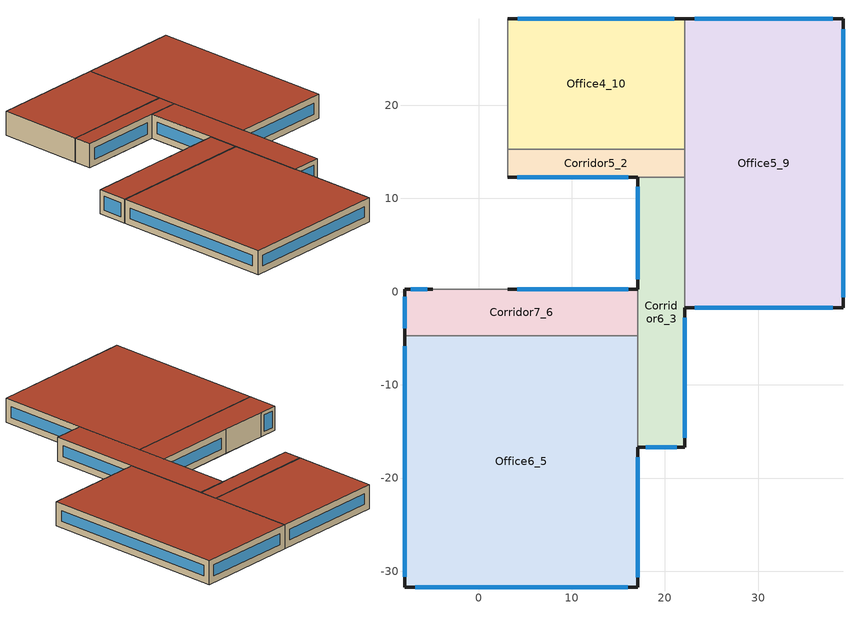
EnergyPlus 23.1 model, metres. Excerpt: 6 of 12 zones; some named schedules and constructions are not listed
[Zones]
Corridor5_2
 floor outside (90.1-2019 Nonresidential CZ 0 Exterior Floor (Mass)): 3.11,15.28 22.11,15.28 22.11,12.28 3.11,12.28 z7.07
 wall outside (90.1-2019 Nonresidential CZ 0 Exterior Wall (Mass)): 3.11,12.28 17.11,12.28 z7.07:11.07
 wall to Corridor4_4 (Interior Partition (Mass)): 3.11,15.28 3.11,12.28 z7.07:11.07
 wall to Corridor6_3 (Interior Partition (Mass)): 17.11,12.28 22.11,12.28 z7.07:11.07
 wall to Office5_9 (Interior Partition (Mass)): 22.11,12.28 22.11,15.28 z7.07:11.07
 wall to Office4_10 (Interior Partition (Mass)): 22.11,15.28 3.11,15.28 z7.07:11.07
 window (DoublePaneLoEe2): 4.16,12.28 16.05,12.28 z8.13:10.02
 roof outside (90.1-2019 Nonresidential CZ 0 Exterior Roof (Mass)): 3.11,15.28 3.11,12.28 22.11,12.28 22.11,15.28 z11.07
Corridor6_3
 floor outside (90.1-2019 Nonresidential CZ 0 Exterior Floor (Mass)): 17.11,12.28 22.11,12.28 22.11,-16.72 17.11,-16.72 z7.07
 wall outside (90.1-2019 Nonresidential CZ 0 Exterior Wall (Mass)): 17.11,12.28 17.11,0.28 / 17.11,-16.72 22.11,-16.72 22.11,-1.72 z7.07:11.07
 wall to Office6_5 (Interior Partition (Mass)): 17.11,-4.72 17.11,-16.72 z7.07:11.07
 wall to Corridor7_6 (Interior Partition (Mass)): 17.11,0.28 17.11,-4.72 z7.07:11.07
 wall to Office5_9 (Interior Partition (Mass)): 22.11,-1.72 22.11,12.28 z7.07:11.07
 window (DoublePaneLoEe2): 17.11,11.25 17.11,1.32 z8.11:10.04; 17.92,-16.72 21.29,-16.72 z7.89:10.26; 22.11,-15.65 22.11,-2.78 z8.14:10.01
 roof outside (90.1-2019 Nonresidential CZ 0 Exterior Roof (Mass)): 17.11,12.28 17.11,-16.72 22.11,-16.72 22.11,12.28 z11.07
Office6_5
 floor outside (90.1-2019 Nonresidential CZ 0 Exterior Floor (Mass)): -7.89,-31.72 -7.89,-4.72 17.11,-4.72 17.11,-31.72 z7.07
 wall outside (90.1-2019 Nonresidential CZ 0 Exterior Wall (Mass)): -7.89,-4.72 -7.89,-31.72 17.11,-31.72 17.11,-16.72 z7.07:11.07
 wall to Corridor7_6 (Interior Partition (Mass)): 17.11,-4.72 -7.89,-4.72 z7.07:11.07
 window (DoublePaneLoEe2): -6.77,-31.72 15.99,-31.72 z8.19:9.95; 17.11,-30.65 17.11,-17.78 z8.14:10.01; -7.89,-5.84 -7.89,-30.59 z8.2:9.95
 roof outside (90.1-2019 Nonresidential CZ 0 Exterior Roof (Mass)): -7.89,-31.72 17.11,-31.72 17.11,-4.72 -7.89,-4.72 z11.07
Corridor7_6
 floor outside (90.1-2019 Nonresidential CZ 0 Exterior Floor (Mass)): -7.89,-4.72 -7.89,0.28 17.11,0.28 17.11,-4.72 z7.07
 wall outside (90.1-2019 Nonresidential CZ 0 Exterior Wall (Mass)): -4.89,0.28 -7.89,0.28 -7.89,-4.72 / 17.11,0.28 3.11,0.28 z7.07:11.07
 wall to Corridor4_4 (Interior Partition (Mass)_FLIPPED): 3.11,0.28 -4.89,0.28 z7.07:11.07
 window (DoublePaneLoEe2): -5.52,0.28 -7.27,0.28 z7.7:10.45; 16.05,0.28 4.16,0.28 z8.13:10.02; -7.89,-0.53 -7.89,-3.9 z7.89:10.26
 roof outside (90.1-2019 Nonresidential CZ 0 Exterior Roof (Mass)): -7.89,-4.72 17.11,-4.72 17.11,0.28 -7.89,0.28 z11.07
Office5_9
 floor outside (90.1-2019 Nonresidential CZ 0 Exterior Floor (Mass)): 22.11,-1.72 22.11,29.28 39.11,29.28 39.11,-1.72 z7.07
 wall outside (90.1-2019 Nonresidential CZ 0 Exterior Wall (Mass)): 22.11,-1.72 39.11,-1.72 39.11,29.28 22.11,29.28 z7.07:11.07
 wall to Office4_10 (Interior Partition (Mass)): 22.11,29.28 22.11,15.28 z7.07:11.07
 window (DoublePaneLoEe2): 23.19,-1.72 38.02,-1.72 / 38.02,29.28 23.19,29.28 z8.16:9.99; 39.11,-0.58 39.11,28.15 z8.21:9.94
 roof outside (90.1-2019 Nonresidential CZ 0 Exterior Roof (Mass)): 22.11,-1.72 39.11,-1.72 39.11,29.28 22.11,29.28 z11.07
Office4_10
 floor outside (90.1-2019 Nonresidential CZ 0 Exterior Floor (Mass)): 3.11,29.28 22.11,29.28 22.11,15.28 3.11,15.28 z7.07
 wall outside (90.1-2019 Nonresidential CZ 0 Exterior Wall (Mass)): 22.11,29.28 3.11,29.28 z7.07:11.07
 wall to Corridor4_4 (Interior Partition (Mass)_FLIPPED): 3.11,29.28 3.11,15.28 z7.07:11.07
 window (DoublePaneLoEe2): 21.01,29.28 4.2,29.28 z8.17:9.98
 roof outside (90.1-2019 Nonresidential CZ 0 Exterior Roof (Mass)): 3.11,29.28 3.11,15.28 22.11,15.28 22.11,29.28 z11.07
[Schedule:Day:Hourly]
1c30971f-1879-430a-aa45-4df908731467: Fraction, 1, 0, 0, 0, 0, 0, 0, 0, 0, 0, 0, 1, 0, 0, 0, 0, 0, 0, 1, 1, 1, 1, 1, 1
ee8e8f91-9dce-448e-8889-cd188c960ced: Fraction, 1, 0, 1, 0, 1, 1, 1, 0, 1, 1, 0, 0, 0, 0, 0, 0, 0, 0, 0, 1, 0, 0, 1, 1
d9dad5fd-bbd4-48c7-b673-83944b43c590: Fraction, 1, 1, 1, 1, 1, 1, 1, 1, 1, 1, 0, 0, 0, 0, 0, 0, 0, 0, 0, 0, 1, 1, 1, 1
b315b1db-a6e0-4038-a913-d38542d5fbd4: Fraction, 1, 1, 1, 1, 1, 1, 1, 1, 1, 1, 0, 1, 1, 0, 0, 0, 0, 0, 0, 1, 1, 1, 1, 1
05569052-b2ac-4bce-ad88-8a61c5fc8969: Fraction, 1, 1, 1, 0, 0, 1, 1, 1, 1, 0, 0, 0, 0, 1, 1, 1, 1, 1, 1, 1, 1, 1, 0, 1
defb32ea-24f4-4e4b-8716-19d31397d206: Fraction, 1, 0, 0, 0, 0, 1, 0, 0, 1, 1, 1, 1, 0, 0, 0, 0, 0, 0, 0, 1, 1, 1, 1, 1
a6e113e6-9fa4-4505-a05b-824c0247aeb1: Fraction, 1, 0, 1, 1, 0, 1, 0, 1, 1, 0, 0, 0, 0, 0, 0, 0, 0, 0, 0, 0, 1, 1, 1, 1
6b015fcc-1c3c-4941-b25b-f88bba430fe4: Fraction, 1, 1, 1, 1, 1, 1, 1, 0, 1, 0, 1, 1, 0, 0, 0, 1, 1, 0, 1, 1, 1, 1, 1, 1
1dc23990-b21d-44e6-a830-d137ce4edb57: Fraction, 1, 1, 1, 0, 0, 0, 0, 1, 1, 1, 1, 0, 0, 0, 0, 0, 0, 1, 1, 1, 1, 1, 1, 1
93058f61-8a61-4dce-a8a6-d366de03bb96: Fraction, 1, 0, 1, 1, 1, 1, 1, 1, 1, 0, 0, 0, 0, 0, 0, 0, 0, 0, 0, 1, 0, 1, 1, 1
26e5e8ca-6ab7-45f0-868d-c5f2426f1d02: Fraction, 1, 1, 1, 1, 1, 1, 1, 1, 1, 1, 1, 0, 0, 0, 0, 0, 0, 1, 0, 0, 0, 0, 0, 1
5ed198e5-c42d-4b32-b84f-91fddf4d7995: Fraction, 1, 0, 0, 1, 0, 1, 1, 0, 1, 1, 1, 0, 0, 0, 1, 1, 0, 1, 1, 0, 0, 0, 0, 1
c61aa55f-19a6-452c-be75-6b025725d57b: Fraction, 0, 0, 0, 0, 0, 0, 0, 0, 1, 1, 1, 0, 0, 0, 0, 0, 0, 0, 1, 1, 1, 1, 0, 0
bfbf23fb-7f60-4e1d-80c7-f9bfacc2235e: Fraction, 1, 0, 1, 1, 0, 0, 0, 0, 1, 1, 0, 0, 0, 1, 1, 1, 1, 0, 1, 0, 0, 1, 0, 0
d81008ea-0ef1-42f4-8b93-116913177856: Fraction, 0, 0, 0, 0, 1, 1, 1, 1, 1, 1, 1, 0, 0, 1, 0, 0, 0, 0, 0, 1, 1, 1, 1, 1
ff39baec-7d08-42bb-9ca7-c08e12b31a75: Fraction, 1, 1, 1, 1, 0, 0, 0, 0, 0, 1, 0, 0, 0, 1, 0, 0, 0, 1, 1, 1, 1, 1, 1, 1
952e38fc-f187-46c2-8118-2f22b7edbe8e: Fraction, 1, 0, 0, 0, 0, 0, 0, 0, 1, 1, 1, 0, 0, 0, 0, 0, 1, 1, 1, 1, 1, 1, 1, 1
661f89e0-2c77-4466-9659-9a4d4e0955ed: Fraction, 1, 1, 1, 1, 1, 1, 1, 1, 1, 1, 1, 0, 0, 1, 0, 0, 0, 0, 1, 1, 1, 1, 1, 1
a24e817e-d7c4-4e9d-84f7-0d731f938faa: Fraction, 1, 1, 1, 1, 1, 1, 1, 1, 1, 0, 1, 0, 0, 0, 0, 0, 0, 0, 1, 1, 1, 1, 1, 1
8c9ef089-44e7-49b0-b9a2-d15373f7c266: Fraction, 1, 1, 1, 1, 1, 1, 1, 1, 1, 1, 0, 0, 0, 1, 0, 0, 0, 0, 1, 1, 1, 1, 1, 1
cfbebe6c-322a-44fe-82de-5dace4b901e1: Fraction, 1, 1, 1, 1, 1, 1, 0, 0, 0, 1, 0, 1, 1, 1, 1, 1, 1, 1, 1, 0, 1, 1, 1, 1
cf390dac-a6b0-493e-b0ab-5dfc42f325a2: Fraction, 0, 1, 1, 1, 0, 1, 1, 1, 1, 1, 0, 0, 1, 0, 0, 0, 0, 1, 1, 1, 1, 1, 1, 1
e2168ef2-75c0-4e54-aeeb-574722865ae5: Fraction, 1, 1, 1, 1, 1, 1, 1, 1, 1, 0, 0, 0, 1, 1, 0, 0, 0, 0, 1, 1, 1, 1, 1, 1
2a12ae5c-28bb-47a0-9583-b887f3a75423: Fraction, 1, 1, 1, 1, 1, 1, 1, 1, 1, 0, 0, 0, 1, 1, 0, 0, 0, 1, 1, 1, 1, 1, 1, 1
0f064b5b-c240-4889-b312-b1afbb1b3080: Fraction, 1, 1, 1, 1, 0, 1, 1, 1, 1, 1, 0, 0, 0, 0, 0, 0, 0, 0, 1, 1, 1, 1, 0, 1
480564b9-6e69-421f-9da6-98e190945bc0: Fraction, 1, 0, 0, 0, 0, 0, 0, 1, 1, 1, 0, 0, 0, 1, 1, 1, 1, 1, 0, 0, 0, 0, 0, 0
0b282aca-63d1-4592-9092-9f908b255c2f: Fraction, 0, 0, 0, 0, 0, 0, 1, 1, 1, 1, 0, 0, 0, 1, 0, 0, 0, 0, 1, 1, 1, 1, 1, 1
ab5e79c8-c731-4c4b-9b19-0cbc05421b53: Fraction, 1, 0, 0, 0, 0, 0, 0, 0, 1, 1, 1, 1, 1, 1, 0, 0, 1, 1, 1, 1, 1, 1, 1, 1
3d7cd9c2-9e2f-4e36-afe2-d09dc96656b8: Fraction, 0, 1, 0, 0, 0, 0, 0, 0, 1, 1, 0, 0, 0, 0, 0, 0, 0, 0, 0, 0, 0, 0, 0, 0
c1883777-db42-48fb-913a-34224a057195: Fraction, 0, 0, 0, 0, 0, 0, 0, 0, 0, 0, 1, 1, 0, 1, 1, 1, 1, 1, 1, 1, 1, 1, 1, 0
c442618a-c6bb-4b57-b794-ed35fa7a8599: Fraction, 0, 0, 0, 0, 0, 0, 0, 0, 1, 1, 1, 1, 1, 1, 0, 0, 1, 1, 1, 1, 0, 1, 1, 0
88c542ff-a565-43e3-bf89-3be04c31fac9: Fraction, 0, 0, 0, 0, 0, 0, 0, 0, 1, 1, 1, 1, 1, 1, 0, 0, 1, 1, 1, 1, 1, 1, 1, 1
68484347-67a9-4969-9549-f2269ef15901: Fraction, 1, 0, 1, 0, 0, 0, 0, 0, 1, 1, 1, 0, 0, 0, 1, 1, 1, 1, 1, 1, 1, 1, 1, 1
8b0c793b-0cc6-4793-afe8-5518564d05c5: Fraction, 1, 0, 0, 0, 0, 0, 0, 0, 0, 1, 1, 0, 0, 0, 0, 0, 0, 1, 1, 1, 1, 1, 1, 1
b532e9f1-5cc5-407f-8e95-a1f0581b48a0: Fraction, 1, 1, 1, 0, 0, 0, 0, 0, 1, 1, 1, 0, 0, 0, 0, 0, 0, 0, 0, 1, 1, 1, 1, 1
eecf37eb-63f2-4172-8db8-663c2075951e: Fraction, 1, 1, 1, 0, 0, 0, 0, 0, 1, 1, 0, 0, 0, 1, 0, 0, 0, 1, 0, 0, 0, 0, 0, 0
de0cee79-f4e2-43f8-85f6-0c5ec25d84fc: Fraction, 0, 1, 0, 0, 0, 0, 0, 0, 1, 1, 1, 1, 0, 1, 0, 1, 1, 1, 1, 1, 1, 1, 1, 1
366290a2-953d-48a8-8a2c-5b778ea93e2c: Fraction, 1, 1, 1, 1, 1, 1, 1, 1, 1, 1, 1, 1, 1, 0, 0, 0, 1, 1, 1, 1, 1, 1, 1, 1
80b5f057-fb8e-46b0-a4ec-d8eb5165deb7: Fraction, 1, 1, 1, 1, 0, 1, 1, 1, 1, 1, 1, 0, 0, 0, 0, 0, 0, 1, 1, 1, 1, 1, 1, 1
3a6c8460-1b3c-4491-982d-6ef82747092e: Fraction, 1, 1, 1, 1, 0, 1, 1, 1, 1, 0, 0, 1, 1, 0, 0, 0, 0, 0, 0, 0, 0, 0, 0, 0
ededa92f-c344-4d5c-9023-077afd832e67: Fraction, 0, 0, 0, 0, 0, 0, 0, 0, 0, 1, 1, 0, 1, 0, 0, 0, 0, 0, 0, 1, 1, 1, 1, 0
0fb96043-629a-4eba-a1f0-31ff6c97335b: Fraction, 0, 0, 0, 0, 0, 0, 0, 0, 1, 1, 1, 1, 1, 1, 0, 0, 0, 1, 1, 1, 1, 1, 1, 1
e1fb9978-9800-47b8-87b2-577aa9bc38ed: Fraction, 1, 1, 0, 1, 1, 1, 1, 0, 1, 1, 1, 1, 1, 0, 0, 0, 0, 1, 1, 1, 1, 1, 0, 1
7ad6bfde-2474-4cbd-a92a-e1b1bce9b70d: Fraction, 1, 1, 0, 0, 0, 0, 0, 0, 1, 1, 1, 0, 0, 0, 0, 0, 0, 0, 1, 1, 1, 1, 1, 1
99a48a99-d27e-4c86-b699-a55d902ae00e: Fraction, 1, 1, 0, 0, 0, 0, 0, 0, 1, 1, 0, 0, 0, 0, 0, 0, 0, 0, 0, 1, 1, 1, 1, 1
7ac3ae6c-6db0-416c-8dca-e7cf8c18f3f7: Fraction, 1, 1, 0, 0, 0, 0, 0, 0, 1, 0, 0, 0, 0, 0, 0, 0, 0, 0, 1, 1, 1, 1, 1, 1
833e0c65-b258-4c05-8b50-3be3c502e880: Fraction, 1, 1, 0, 0, 0, 0, 0, 0, 1, 1, 0, 0, 0, 0, 0, 0, 0, 0, 1, 1, 1, 1, 1, 1
36008108-1eb2-4853-a6e7-693b7c98b7b7: Fraction, 1, 1, 0, 0, 0, 0, 0, 0, 1, 0, 1, 0, 0, 0, 0, 0, 0, 0, 1, 1, 1, 1, 1, 1
fa24099c-fc46-4c95-9ba8-4aaceaa2db06: Fraction, 1, 1, 1, 1, 1, 1, 1, 1, 1, 1, 1, 0, 0, 0, 0, 0, 0, 0, 1, 1, 1, 1, 1, 1
3b358c82-70ed-4e00-abaf-ae6bd9c25d5b: Fraction, 1, 1, 1, 1, 1, 1, 1, 1, 1, 0, 0, 0, 0, 0, 0, 0, 0, 1, 1, 1, 1, 1, 1, 1
28af5d3a-b3da-4764-848b-a33b866506bd: Fraction, 1, 0, 0, 0, 0, 0, 0, 0, 0, 0, 0, 0, 1, 1, 1, 0, 0, 1, 1, 1, 1, 1, 1, 1
054ce260-fa0a-4ee8-8cf5-b3ef76e8524d: Fraction, 1, 0, 1, 0, 0, 0, 0, 0, 0, 1, 1, 1, 0, 0, 0, 0, 0, 1, 1, 1, 1, 1, 1, 0
f64eb939-440b-4b6f-9ad8-8afa15336bed: Fraction, 1, 1, 1, 0, 0, 0, 1, 0, 1, 1, 1, 0, 1, 1, 1, 1, 1, 1, 1, 1, 1, 1, 1, 1
b633969e-3a8a-4afa-bf00-228a451d54bd: Fraction, 0, 0, 0, 0, 0, 0, 0, 0, 1, 1, 1, 0, 0, 1, 1, 1, 1, 1, 1, 1, 1, 1, 1, 1
1a973419-1e47-4710-9e74-32920631ef2c: Fraction, 1, 1, 1, 1, 1, 1, 0, 0, 1, 1, 1, 1, 0, 0, 0, 1, 1, 1, 1, 1, 1, 1, 1, 1
833b29b5-e2fd-4f22-b75b-594ffbea0386: Fraction, 1, 1, 0, 0, 0, 0, 0, 0, 1, 1, 1, 1, 0, 0, 0, 0, 1, 1, 1, 1, 1, 1, 1, 1
55ec55d4-fe4c-4e88-9d37-4ec309934865: Fraction, 1, 1, 1, 0, 0, 0, 1, 1, 1, 1, 1, 0, 0, 0, 0, 0, 0, 0, 1, 1, 1, 1, 1, 1
871335e7-5461-4a45-9987-77f9073991ba: Fraction, 1, 1, 1, 0, 0, 0, 1, 1, 1, 1, 0, 0, 0, 0, 0, 0, 0, 0, 0, 1, 1, 1, 1, 1
f6a4d7d8-0012-4467-8c63-d6d972675929: Fraction, 1, 1, 1, 1, 1, 0, 0, 1, 1, 1, 1, 1, 1, 1, 1, 1, 1, 1, 1, 1, 1, 1, 1, 1
fd9623e8-7281-4809-8799-ad86b18f448e: Fraction, 1, 1, 1, 1, 1, 1, 1, 1, 1, 1, 1, 1, 0, 1, 0, 0, 0, 0, 1, 1, 1, 1, 1, 1
c321b790-a382-4bc5-81ad-44893205e578: Fraction, 1, 1, 1, 1, 1, 0, 0, 0, 1, 1, 1, 0, 0, 0, 0, 0, 1, 1, 1, 1, 1, 1, 1, 1
09ffdced-31e2-48ff-aaca-34cf5b686207: Fraction, 1, 1, 1, 1, 1, 1, 1, 1, 1, 0, 1, 0, 0, 0, 1, 0, 1, 1, 1, 1, 1, 1, 1, 1
b0704ff8-1304-4a95-ad68-2416e600bcef: Fraction, 1, 1, 1, 1, 0, 1, 0, 1, 1, 1, 0, 0, 0, 1, 0, 0, 0, 1, 1, 1, 0, 0, 0, 0
46da602b-4ed2-4c78-8b61-70fed66ddd43: Fraction, 0, 0, 1, 1, 0, 0, 0, 0, 1, 1, 1, 1, 1, 1, 1, 1, 1, 1, 1, 1, 1, 1, 1, 1
d7c79b50-0c8e-43cd-b7b6-5e0157c4b51c: Fraction, 1, 1, 1, 1, 1, 0, 1, 0, 1, 1, 1, 0, 0, 0, 0, 0, 1, 1, 1, 0, 0, 0, 0, 0
433ecec4-9c22-43fe-ad96-76d9ab120c43: Fraction, 0, 0, 0, 1, 1, 0, 0, 0, 1, 1, 1, 1, 1, 1, 1, 1, 1, 1, 1, 1, 1, 1, 1, 1
b7fcda87-b28d-4459-aa97-5427d66b0ebe: Fraction, 1, 1, 1, 1, 0, 1, 0, 0, 0, 1, 1, 1, 0, 1, 1, 1, 1, 1, 1, 1, 1, 1, 1, 1
6d01fbac-3dae-4c19-9ffc-6c94d5c21f34: Fraction, 1, 1, 1, 0, 1, 1, 1, 1, 1, 1, 1, 0, 0, 1, 0, 0, 1, 0, 1, 1, 1, 1, 1, 1
e3185faa-7fa8-4afd-8688-40d07bcee633: Fraction, 1, 1, 1, 1, 1, 1, 1, 1, 1, 1, 1, 0, 0, 1, 1, 1, 1, 1, 1, 1, 1, 1, 1, 0
7fa0f07e-5695-4416-8ca5-5858fd257a59: Fraction, 0, 1, 0, 0, 0, 0, 0, 0, 1, 1, 1, 0, 0, 0, 0, 0, 1, 1, 1, 1, 1, 1, 1, 1
15750c7c-bc88-4fba-b681-886960c94160: Fraction, 1, 0, 0, 0, 0, 0, 0, 0, 1, 1, 0, 1, 1, 1, 0, 1, 1, 1, 1, 1, 0, 0, 0, 0
d8c070f4-0b3b-4b56-aaef-aeb245bb8b20: Fraction, 0, 0, 0, 1, 0, 1, 1, 1, 1, 1, 1, 1, 0, 0, 0, 0, 1, 0, 1, 1, 1, 1, 1, 1
bc7a3619-8a33-4c57-8245-2976ca370995: Fraction, 1, 1, 1, 1, 1, 1, 0, 0, 1, 1, 1, 0, 0, 1, 1, 1, 1, 1, 1, 1, 1, 1, 1, 1
a785107e-501f-4021-b728-1b0587c82fd1: Fraction, 1, 0, 0, 0, 0, 0, 1, 0, 0, 0, 0, 1, 1, 1, 1, 1, 1, 1, 1, 1, 1, 1, 1, 1
4d18d2ac-6b73-4269-85ad-400b08a21c5f: Fraction, 1, 1, 1, 0, 1, 0, 0, 1, 1, 1, 1, 0, 1, 0, 0, 0, 0, 0, 0, 1, 1, 1, 1, 1
7ac074e6-fa27-4548-bb6b-2d8be2097db8: Fraction, 1, 1, 1, 0, 0, 0, 1, 1, 1, 1, 1, 1, 0, 0, 0, 0, 1, 1, 1, 1, 1, 1, 1, 1
210d9d14-c652-4047-b80b-96d1eeb430a6: Fraction, 1, 0, 0, 0, 0, 1, 0, 0, 1, 1, 1, 0, 0, 0, 0, 0, 0, 0, 0, 1, 1, 1, 1, 1
c0939167-b2da-4827-8dd7-cc52ad57055f: Fraction, 1, 1, 0, 0, 0, 1, 1, 0, 1, 1, 0, 0, 0, 0, 0, 0, 0, 0, 0, 0, 1, 1, 1, 1
9445699b-b4ef-4317-8c12-a48dcc994979: Fraction, 1, 1, 1, 1, 1, 1, 1, 0, 1, 1, 0, 0, 0, 0, 0, 0, 1, 0, 0, 0, 0, 0, 1, 1
5ffa1d28-7272-4dba-837e-875be24caef8: Fraction, 1, 1, 1, 1, 1, 1, 1, 1, 1, 0, 1, 0, 0, 0, 1, 1, 1, 1, 1, 1, 1, 1, 0, 0
22a4e716-60c4-4fd2-b1d3-af169cdc5175: Fraction, 0, 0, 0, 0, 0, 0, 0, 0, 0, 1, 0, 1, 1, 0, 1, 1, 1, 1, 1, 0, 1, 1, 1, 0
10f46957-c14c-40c1-888a-ab47b0e53812: Fraction, 0, 0, 0, 0, 0, 0, 0, 0, 1, 1, 1, 0, 0, 0, 1, 1, 0, 0, 1, 1, 1, 1, 1, 0
22780c4f-40ae-4bb6-8355-ff615b0a914d: Fraction, 1, 1, 1, 1, 1, 1, 1, 1, 1, 1, 0, 1, 0, 0, 0, 1, 1, 1, 1, 1, 1, 1, 1, 1
66fe8104-bc31-4536-8132-a7c72076e130: Fraction, 1, 0, 0, 0, 0, 0, 0, 0, 0, 1, 0, 0, 0, 0, 0, 1, 1, 1, 1, 0, 1, 0, 0, 0
818af9a8-0244-4f70-8b61-f0f6c1ce97af: Fraction, 1, 1, 1, 1, 0, 0, 0, 0, 0, 0, 0, 1, 1, 1, 1, 1, 1, 1, 0, 1, 1, 1, 1, 1
6e56d63a-0bde-4164-a57e-2884e03e9fe0: Fraction, 1, 0, 1, 1, 0, 1, 1, 0, 1, 1, 0, 0, 0, 1, 1, 0, 1, 1, 1, 1, 1, 1, 1, 1
379e3bd8-afff-4b88-8358-b7ab65219ed3: Fraction, 1, 1, 1, 1, 0, 0, 0, 0, 1, 1, 0, 0, 1, 1, 1, 1, 1, 1, 1, 1, 1, 1, 1, 1
41d75a5d-196f-4858-b474-6630abd16e93: Fraction, 1, 1, 1, 1, 1, 0, 1, 1, 1, 0, 1, 0, 0, 0, 0, 0, 1, 1, 1, 1, 1, 1, 1, 0
b746dec9-6a0e-4726-8efb-e00b6be6b6d2: Fraction, 0, 0, 0, 0, 0, 0, 0, 0, 1, 0, 0, 0, 0, 0, 0, 0, 1, 1, 1, 1, 1, 1, 1, 1
5fa33f8c-6d6d-4c77-815f-692242e88418: Fraction, 1, 1, 1, 1, 1, 1, 1, 1, 1, 0, 0, 0, 0, 0, 0, 1, 1, 1, 1, 1, 1, 1, 1, 1
5f07cccf-6a91-47f8-bfbc-7ac40f07d129: Fraction, 1, 0, 1, 1, 0, 0, 0, 0, 1, 0, 0, 0, 0, 0, 0, 0, 0, 0, 1, 1, 1, 1, 1, 1
e1333b56-60b0-46c2-99e9-4b3591b37579: Fraction, 1, 1, 0, 0, 0, 0, 0, 0, 1, 1, 1, 1, 1, 0, 1, 0, 0, 1, 1, 1, 1, 1, 1, 1
9c2a3811-e186-4dbc-9ce4-8f3f45987036: Fraction, 1, 1, 0, 0, 0, 0, 0, 0, 0, 0, 1, 1, 1, 1, 1, 1, 1, 1, 1, 1, 0, 1, 1, 1
979d3669-7252-4693-95bf-934e8a986e31: Fraction, 0, 0, 0, 0, 0, 1, 1, 1, 1, 1, 1, 0, 0, 0, 0, 0, 0, 1, 1, 1, 1, 1, 1, 1
70976841-2139-4231-8b80-916de2d8a35d: Fraction, 1, 0, 0, 0, 0, 0, 0, 1, 1, 1, 1, 1, 1, 1, 1, 1, 0, 0, 0, 0, 0, 0, 0, 0
6bfcc87b-3a31-4a5d-be6e-5004e30752ce: Fraction, 1, 0, 1, 1, 0, 1, 1, 1, 1, 1, 1, 1, 0, 1, 1, 1, 1, 1, 1, 1, 1, 1, 1, 1
5a6692c2-3bd8-4093-b113-b5a800b7b418: Fraction, 1, 0, 0, 0, 0, 0, 0, 0, 0, 0, 1, 1, 1, 1, 1, 0, 0, 1, 1, 1, 1, 1, 1, 1
d4361af9-c30c-4cfe-a39b-63a769bc19ac: Fraction, 0, 0, 0, 1, 0, 0, 0, 0, 1, 1, 0, 0, 0, 0, 0, 0, 0, 0, 1, 1, 1, 1, 1, 1
695b6030-9e3e-4954-b216-5e6b86a34fe8: Fraction, 1, 0, 1, 1, 1, 1, 1, 1, 1, 1, 0, 1, 1, 1, 0, 0, 0, 0, 0, 1, 1, 1, 1, 0
dc53c112-40f2-4c8b-9390-7969de84fa6e: Fraction, 0, 0, 0, 0, 0, 1, 0, 0, 0, 1, 1, 1, 1, 0, 0, 1, 1, 1, 1, 1, 1, 1, 1, 0
a5a94236-775a-46d3-be72-c2ee07c254b3: Fraction, 0, 0, 0, 0, 0, 0, 1, 1, 1, 1, 1, 0, 0, 0, 0, 0, 0, 1, 1, 1, 1, 1, 1, 1
873a763a-ffd0-4bc8-a8a6-6ae48cfea177: Fraction, 1, 0, 0, 0, 0, 0, 0, 1, 1, 1, 1, 0, 0, 0, 0, 1, 1, 1, 1, 1, 1, 1, 1, 1
4793df50-d3dc-4ba1-b29c-eaa3c637cd65: Fraction, 1, 1, 0, 0, 0, 0, 0, 1, 1, 1, 0, 0, 0, 0, 1, 1, 1, 1, 1, 1, 1, 1, 1, 1
386deaf9-955a-441f-9b6e-b87d8cf3bdbd: Fraction, 0, 0, 0, 0, 0, 0, 0, 1, 1, 0, 0, 0, 1, 1, 1, 1, 1, 1, 1, 1, 1, 1, 1, 1
31d54c57-7f11-47a5-91bc-da82901dc5e8: Fraction, 0, 0, 0, 0, 0, 0, 0, 0, 1, 0, 0, 1, 1, 1, 0, 0, 1, 1, 1, 1, 1, 1, 1, 1
3d741f9f-b7fd-447e-acd1-030f773e8d0d: Fraction, 1, 1, 1, 0, 0, 0, 1, 1, 1, 0, 0, 0, 0, 0, 0, 0, 0, 0, 1, 1, 1, 1, 1, 1
7340dfe7-eec6-4b0e-83a4-b6cdf010f203: Fraction, 1, 1, 1, 1, 1, 1, 1, 0, 0, 0, 0, 1, 1, 1, 1, 1, 1, 1, 1, 1, 1, 1, 1, 0
b6c4c231-e14a-40f4-bf9b-4594033bda49: Fraction, 0, 0, 0, 0, 0, 0, 0, 0, 1, 1, 1, 0, 0, 0, 0, 1, 1, 1, 0, 0, 0, 0, 0, 0
e2fee009-560b-47de-9586-2aa2f3331620: Fraction, 0, 0, 0, 0, 0, 0, 0, 0, 0, 0, 0, 0, 0, 0, 0, 1, 1, 1, 1, 0, 0, 0, 1, 0
e57c7aef-429a-4d27-b817-a1a3ec8cd3f7: Fraction, 0, 0, 0, 0, 0, 0, 0, 0, 1, 1, 0, 0, 1, 0, 1, 1, 1, 1, 1, 1, 1, 1, 1, 0
24126a3f-e6b2-4942-917d-95195d687403: Fraction, 0, 0, 0, 0, 0, 0, 0, 1, 1, 1, 0, 1, 1, 1, 1, 1, 1, 1, 1, 0, 0, 0, 0, 0
9ad36c0f-3baf-455e-95b6-55d1f226b5a4: Fraction, 0, 0, 0, 0, 0, 1, 1, 1, 1, 1, 0, 0, 0, 0, 0, 0, 0, 1, 1, 1, 1, 1, 1, 1
50cf436a-0fc2-4e54-9619-dfd907ff311a: Fraction, 0, 0, 0, 0, 0, 0, 0, 0, 0, 0, 1, 1, 1, 1, 1, 1, 0, 1, 1, 1, 1, 1, 1, 1
2647da30-0df1-41d4-a8f1-dbad08f2a42d: Fraction, 0, 0, 0, 0, 0, 0, 0, 0, 0, 0, 0, 0, 1, 1, 1, 1, 1, 1, 1, 1, 1, 0, 0, 0
2e7e4cbf-6c4f-4327-9916-3c109d2912da: Fraction, 0, 0, 0, 0, 0, 0, 0, 1, 1, 1, 0, 0, 0, 0, 0, 0, 0, 1, 1, 1, 1, 0, 0, 0
13b21d6e-0821-49a6-8c11-05e50adfc5c4: Fraction, 0, 0, 0, 0, 0, 0, 0, 0, 1, 1, 0, 0, 0, 0, 1, 0, 0, 0, 0, 0, 0, 0, 0, 0
166c80a1-bd5b-4c37-a467-a77ca881db07: Fraction, 0, 0, 0, 0, 0, 0, 0, 0, 0, 1, 1, 1, 1, 0, 1, 1, 1, 1, 1, 1, 1, 1, 1, 1
8a755759-84b5-4e14-aa9a-4447b05f04cb: Fraction, 0, 0, 0, 0, 0, 0, 0, 0, 1, 0, 0, 0, 0, 0, 0, 0, 0, 1, 0, 0, 0, 0, 0, 0
67d919c1-333d-4c8c-8cb4-091cb40a8271: Fraction, 0, 0, 0, 0, 0, 0, 0, 0, 1, 1, 0, 0, 0, 0, 0, 0, 1, 1, 1, 1, 1, 1, 0, 0
dfa1d1a1-a240-4356-b6dd-7c72ad58c21e: Fraction, 0, 0, 0, 0, 0, 0, 0, 1, 1, 1, 0, 0, 0, 1, 1, 1, 1, 0, 0, 0, 0, 0, 0, 0
824ba681-8fe7-4c19-bca1-cffc6128756d: Fraction, 0, 0, 0, 0, 0, 0, 0, 0, 1, 1, 0, 0, 0, 0, 0, 0, 0, 1, 1, 1, 1, 1, 1, 0
7293414a-dfbf-445f-83dd-ed8eccbb98b2: Fraction, 0, 0, 0, 0, 1, 0, 0, 1, 1, 1, 1, 0, 0, 0, 0, 0, 1, 1, 1, 1, 1, 1, 1, 1
8f54e5d2-a9b2-488f-804d-a8c4827b04a9: Fraction, 1, 1, 1, 1, 1, 0, 0, 0, 1, 1, 1, 1, 1, 0, 1, 1, 1, 1, 1, 1, 1, 1, 1, 1
96c62d7d-f713-4e13-acb9-24721f3b48c4: Fraction, 0, 0, 0, 0, 0, 0, 0, 0, 1, 1, 0, 0, 0, 0, 1, 1, 1, 1, 1, 1, 1, 1, 1, 1
712e5a8b-d445-4563-8be7-7bf89d170922: Fraction, 1, 1, 1, 1, 1, 1, 1, 0, 1, 1, 1, 1, 1, 0, 1, 1, 1, 1, 1, 1, 1, 1, 0, 0
e9e35e31-3dd4-4370-be52-59d8dd7e1b65: Fraction, 0, 0, 0, 0, 0, 0, 0, 0, 1, 1, 1, 0, 1, 1, 1, 1, 1, 1, 1, 1, 1, 0, 0, 0
a5c1f2f4-ae9a-427a-83af-6f2081725214: Fraction, 0, 0, 0, 0, 0, 0, 0, 0, 1, 1, 1, 1, 0, 0, 0, 1, 1, 1, 1, 1, 1, 1, 0, 0
11197a7d-2cf5-4a3a-b53b-c7425a4f4725: Fraction, 0, 0, 0, 0, 0, 0, 0, 0, 0, 1, 1, 1, 0, 0, 1, 1, 1, 1, 1, 0, 0, 0, 0, 0
b772389e-d027-4e19-9363-2279f67ab120: Fraction, 0, 0, 0, 0, 0, 0, 0, 0, 1, 0, 1, 1, 0, 0, 0, 0, 0, 0, 0, 0, 0, 0, 0, 0
0a6beafd-9649-4f8b-9b98-5771586d6be2: Fraction, 0, 0, 0, 0, 0, 0, 0, 0, 1, 1, 0, 1, 1, 1, 1, 1, 1, 1, 0, 0, 0, 0, 0, 0
0e4a4c7a-97de-49a6-bbc2-b95a9a450003: Fraction, 0, 0, 0, 0, 0, 0, 0, 0, 0, 1, 1, 1, 1, 0, 1, 1, 1, 1, 0, 0, 0, 0, 0, 0
97319662-3008-42c6-898f-9a583bf7c875: Fraction, 0, 0, 0, 0, 0, 0, 0, 0, 0, 1, 1, 1, 0, 1, 1, 1, 1, 1, 1, 1, 1, 1, 1, 0
a779107e-77a2-4bf5-a5cd-e0b9ab3ca369: Fraction, 0, 0, 0, 0, 0, 0, 0, 0, 0, 1, 1, 1, 0, 0, 0, 0, 1, 0, 0, 0, 0, 0, 0, 0
2cc14214-4a17-431f-b3e2-6287a0eebc72: Fraction, 0, 0, 0, 0, 0, 0, 0, 0, 1, 1, 0, 0, 1, 1, 1, 1, 0, 0, 0, 0, 0, 0, 0, 0
de160c68-7370-4ca4-ac2f-c85aaea4b271: Fraction, 0, 0, 0, 0, 0, 0, 0, 0, 1, 1, 1, 1, 0, 0, 0, 0, 0, 0, 0, 0, 0, 0, 0, 0
e066c5fe-9726-4678-845b-fbcbf02c1c73: Fraction, 0, 0, 0, 0, 0, 0, 0, 0, 1, 1, 1, 1, 1, 1, 1, 0, 0, 0, 0, 0, 0, 0, 0, 0
7f05cdac-83f3-426f-aeee-058729faae82: Fraction, 0, 0, 0, 0, 0, 0, 0, 0, 0, 0, 0, 0, 0, 0, 0, 1, 1, 1, 0, 0, 0, 0, 0, 0
da258078-2599-4441-8251-f2a8ed56b9ff: Fraction, 0, 0, 0, 0, 0, 0, 0, 0, 1, 0, 0, 0, 0, 0, 0, 0, 0, 0, 0, 0, 0, 0, 0, 0
e961eb69-6196-47ee-a5ab-4609efecf080: Fraction, 0, 0, 0, 0, 0, 0, 0, 0, 0, 1, 1, 1, 1, 1, 1, 1, 0, 0, 1, 1, 1, 1, 0, 0
7f1fb89a-3084-47ba-ae63-e171ece6ad76: Fraction, 0, 0, 0, 0, 0, 0, 0, 1, 1, 1, 0, 0, 0, 0, 0, 0, 0, 1, 1, 1, 1, 1, 1, 1
7c3cc457-56e0-4293-8ff5-62cc353214ff: Fraction, 1, 0, 0, 0, 0, 0, 0, 0, 1, 1, 0, 1, 0, 0, 0, 1, 1, 1, 1, 1, 1, 1, 1, 0
847d9462-010c-433f-af47-e00057295ef7: Fraction, 0, 0, 0, 0, 0, 0, 0, 0, 1, 1, 1, 0, 0, 0, 1, 1, 1, 0, 0, 0, 0, 0, 0, 0
3ec83101-8f56-44ee-9ed5-cf1d06126cc0: Fraction, 0, 0, 0, 0, 0, 0, 0, 0, 1, 1, 0, 0, 0, 0, 0, 0, 0, 0, 1, 1, 1, 1, 0, 0
4017bf4a-3589-45be-b8bb-76c6ceced9e4: Fraction, 0, 0, 0, 0, 0, 0, 0, 0, 1, 1, 0, 1, 1, 1, 0, 0, 0, 0, 0, 0, 0, 0, 0, 0
89843bde-592a-4f8b-95a4-f3477f7bf965: Fraction, 0, 0, 0, 0, 0, 0, 0, 0, 1, 1, 1, 0, 0, 1, 1, 1, 1, 1, 1, 1, 0, 0, 0, 0
fa9d65f5-ce2b-488a-ad0c-46271d732b47: Fraction, 0, 0, 0, 0, 0, 0, 0, 0, 1, 1, 0, 0, 0, 0, 1, 1, 0, 1, 1, 1, 1, 0, 0, 0
d9e10ad7-51fd-4145-b6e7-93014b8f2588: Fraction, 0, 0, 0, 0, 0, 0, 0, 0, 0, 1, 0, 0, 0, 0, 0, 0, 0, 1, 1, 1, 1, 1, 0, 0
e57aa025-f74d-44c8-ad91-8f324a09d30a: Fraction, 0, 0, 0, 0, 0, 0, 0, 0, 1, 1, 0, 0, 0, 1, 0, 0, 1, 1, 0, 0, 0, 0, 0, 0
946c4e68-09f5-4f11-9aed-95c10ce84668: Fraction, 0, 0, 0, 0, 0, 0, 0, 0, 0, 1, 1, 1, 1, 0, 1, 1, 1, 1, 1, 1, 1, 0, 0, 0
d8932f60-c0a6-4387-9e1a-813696adf7f9: Fraction, 0, 0, 0, 0, 0, 0, 0, 0, 1, 1, 1, 0, 0, 0, 0, 1, 1, 1, 1, 1, 1, 1, 1, 1
c98b6996-4ffd-4d41-8912-da14493215a4: Fraction, 1, 0, 0, 0, 0, 0, 0, 1, 1, 1, 0, 0, 0, 0, 1, 1, 1, 1, 1, 1, 0, 0, 0, 1
2e18ff48-5f9d-476e-b326-106a550564fb: Fraction, 1, 1, 1, 1, 1, 1, 1, 1, 1, 1, 1, 0, 0, 1, 1, 0, 1, 1, 1, 1, 1, 1, 1, 1
32e00edb-47e2-4eae-804b-9b9980c6fa99: Fraction, 1, 1, 1, 1, 1, 1, 1, 1, 1, 1, 1, 0, 0, 0, 0, 1, 1, 1, 1, 1, 1, 1, 1, 1
1d44939e-a907-4168-b92c-8ba9d336e79e: Fraction, 1, 1, 1, 1, 1, 1, 1, 1, 1, 1, 1, 0, 1, 1, 1, 1, 1, 1, 1, 1, 1, 1, 1, 1
6cd4a709-afa0-4b95-bb14-157b0a83d5ba: Fraction, 1, 1, 1, 1, 0, 1, 1, 1, 1, 1, 1, 0, 0, 0, 1, 1, 1, 1, 1, 1, 1, 1, 1, 1
41473d56-74af-4c88-9101-7f32721c54e1: Fraction, 1, 1, 1, 1, 0, 1, 1, 1, 1, 1, 1, 0, 0, 0, 1, 0, 0, 0, 1, 1, 0, 0, 0, 0
76882299-0c36-46cb-a397-7691c0ed277e: Fraction, 0, 0, 0, 1, 0, 0, 0, 0, 1, 0, 0, 0, 0, 0, 0, 0, 0, 0, 0, 0, 0, 0, 0, 0
e48911b6-987d-4dbf-ab65-d282ab3fb483: Fraction, 0, 0, 0, 0, 0, 0, 0, 0, 0, 1, 1, 1, 0, 0, 1, 1, 0, 0, 0, 0, 0, 0, 0, 0
ea042886-315d-4c8d-b018-539c2f725a75: Fraction, 0, 0, 0, 0, 0, 0, 0, 0, 0, 1, 1, 0, 0, 1, 0, 1, 0, 0, 1, 0, 1, 1, 0, 1
ca57bcbc-12f7-49bb-82a5-0c9e4e5dd167: Fraction, 1, 0, 0, 0, 0, 0, 0, 0, 0, 0, 0, 0, 0, 1, 1, 1, 1, 1, 1, 1, 0, 0, 0, 0
a6a27a87-4e34-4a7d-8efd-05889b22b597: Fraction, 0, 0, 0, 0, 0, 0, 0, 0, 0, 0, 0, 0, 1, 1, 1, 1, 1, 1, 1, 0, 0, 0, 0, 0
8c7d7e3f-dd81-4de0-8571-9261eabf6db6: Fraction, 0, 0, 0, 0, 0, 0, 0, 0, 0, 0, 0, 0, 0, 0, 1, 0, 0, 0, 1, 0, 0, 0, 0, 0
4480cba3-b44f-48b2-a9a1-08f392aea732: Fraction, 0, 0, 0, 0, 0, 0, 0, 0, 0, 1, 1, 1, 1, 1, 1, 1, 1, 1, 1, 1, 0, 0, 0, 0
943d6d1e-1e94-4810-9989-480de998c5ae: Fraction, 0, 0, 0, 0, 0, 0, 0, 0, 1, 1, 1, 1, 0, 0, 0, 0, 1, 1, 1, 1, 1, 1, 0, 1
36f0d60e-f698-4391-bf0f-744799e2ef16: Fraction, 0, 0, 0, 0, 0, 0, 0, 0, 0, 0, 1, 0, 0, 0, 0, 1, 1, 1, 1, 1, 0, 0, 0, 1
8ac1d95d-96e7-48e2-83b5-6a5e3e9713d4: Fraction, 0, 0, 0, 0, 0, 0, 0, 0, 0, 1, 1, 1, 1, 0, 0, 0, 0, 0, 0, 0, 0, 0, 0, 0
f1408c1c-1257-4793-bf68-a6430b0ba2e4: Fraction, 0, 0, 0, 0, 0, 0, 0, 0, 0, 0, 1, 1, 1, 1, 1, 1, 1, 0, 1, 0, 0, 0, 0, 0
52a766e8-2e67-4868-869b-202642312fd1: Fraction, 0, 0, 0, 0, 0, 0, 0, 0, 1, 1, 1, 1, 0, 1, 0, 1, 0, 0, 0, 0, 1, 0, 0, 0
99d8494d-338e-4d5f-9e86-98e8d121d9ac: Fraction, 0, 0, 0, 0, 0, 0, 0, 0, 1, 1, 1, 1, 0, 1, 1, 1, 1, 1, 1, 1, 1, 0, 0, 0
2ceb80d7-42e1-4379-b31c-49ad59509332: Fraction, 0, 0, 0, 0, 0, 0, 0, 0, 1, 1, 1, 0, 1, 0, 0, 1, 1, 1, 1, 1, 1, 1, 1, 0
b1d4242b-1cb3-4e89-ac94-0b46fe67734f: Fraction, 0, 0, 1, 1, 0, 0, 1, 0, 1, 1, 1, 1, 0, 1, 1, 1, 1, 1, 1, 1, 1, 1, 1, 1
097c0ba5-5173-4d04-97af-a5ec81812edc: Fraction, 1, 1, 0, 1, 1, 1, 0, 1, 1, 1, 1, 1, 1, 0, 0, 1, 1, 1, 1, 1, 1, 1, 1, 1
a338013e-b9f0-4902-9644-a3232e02099a: Fraction, 1, 1, 1, 1, 1, 1, 1, 1, 1, 1, 1, 0, 0, 0, 0, 0, 1, 1, 1, 1, 1, 1, 0, 1
f7e3c77e-5449-477e-a471-9f25252e6c5f: Fraction, 0, 0, 1, 1, 0, 1, 1, 0, 1, 1, 1, 0, 0, 0, 0, 1, 1, 1, 1, 1, 1, 1, 1, 1
67953caa-6fbe-4459-a01d-3ac6bac9e99b: Fraction, 1, 0, 1, 0, 0, 0, 0, 0, 1, 1, 1, 0, 0, 0, 0, 0, 1, 1, 1, 1, 1, 1, 1, 1
d0571d5d-8edd-40a7-8ed0-0ffebc72d55c: Fraction, 1, 0, 0, 0, 0, 0, 0, 0, 1, 1, 1, 1, 0, 0, 0, 0, 1, 1, 1, 1, 1, 1, 1, 1
9a06251b-1e92-44a9-9911-779338e8aaf9: Fraction, 1, 1, 1, 0, 0, 1, 1, 0, 1, 1, 1, 0, 0, 0, 0, 0, 1, 1, 1, 1, 1, 1, 1, 1
24820846-7d14-43a7-9a9e-707d37791b36: Fraction, 1, 0, 0, 0, 0, 1, 1, 0, 1, 1, 1, 1, 1, 1, 1, 1, 1, 1, 1, 1, 1, 1, 0, 0
[Schedule:Year]
College HTGSETP_SCH: Temperature, College HTGSETP_SCH_0, 1, 1, 1, 7, College HTGSETP_SCH_1, 1, 8, 1, 14, College HTGSETP_SCH_2, 1, 15, 1, 21, College HTGSETP_SCH_3, 1, 22, 1, 28, College HTGSETP_SCH_4, 1, 29, 2, 4, College HTGSETP_SCH_5, 2, 5, 2, 11, College HTGSETP_SCH_6, 2, 12, 2, 18, College HTGSETP_SCH_7, 2, 19, 2, 25, College HTGSETP_SCH_8, 2, 26, 3, 4, College HTGSETP_SCH_9, 3, 5, 3, 11, College HTGSETP_SCH_10, 3, 12, 3, 18, College HTGSETP_SCH_11, 3, 19, 3, 25, College HTGSETP_SCH_12, 3, 26, 4, 1, College HTGSETP_SCH_13, 4, 2, 4, 8, College HTGSETP_SCH_14, 4, 9, 4, 15, College HTGSETP_SCH_15, 4, 16, 4, 22, College HTGSETP_SCH_16, 4, 23, 4, 29, College HTGSETP_SCH_17, 4, 30, 5, 6, College HTGSETP_SCH_18, 5, 7, 5, 13, College HTGSETP_SCH_19, 5, 14, 5, 20, College HTGSETP_SCH_20, 5, 21, 5, 27, College HTGSETP_SCH_21, 5, 28, 6, 3, College HTGSETP_SCH_22, 6, 4, 6, 10, College HTGSETP_SCH_23, 6, 11, 6, 17, College HTGSETP_SCH_24, 6, 18, 6, 24, College HTGSETP_SCH_25, 6, 25, 7, 1, College HTGSETP_SCH_26, 7, 2, 7, 8, College HTGSETP_SCH_27, 7, 9, 7, 15, College HTGSETP_SCH_28, 7, 16, 7, 22, College HTGSETP_SCH_29, 7, 23, 7, 29, College HTGSETP_SCH_30, 7, 30, 8, 5, College HTGSETP_SCH_31, 8, 6, 8, 12, College HTGSETP_SCH_32, 8, 13, 8, 19, College HTGSETP_SCH_33, 8, 20, 8, 26, College HTGSETP_SCH_34, 8, 27, 9, 2, College HTGSETP_SCH_35, 9, 3, 9, 9, College HTGSETP_SCH_36, 9, 10, 9, 16, College HTGSETP_SCH_37, 9, 17, 9, 23, College HTGSETP_SCH_38, 9, 24, 9, 30, College HTGSETP_SCH_39, 10, 1, 10, 7, College HTGSETP_SCH_40, 10, 8, 10, 14, College HTGSETP_SCH_41, 10, 15, 10, 21, College HTGSETP_SCH_42, 10, 22, 10, 28, College HTGSETP_SCH_43, 10, 29, 11, 4, College HTGSETP_SCH_44, 11, 5, 11, 11, College HTGSETP_SCH_45, 11, 12, 11, 18, College HTGSETP_SCH_46, 11, 19, 11, 25, College HTGSETP_SCH_47, 11, 26, 12, 2, College HTGSETP_SCH_48, 12, 3, 12, 9, College HTGSETP_SCH_49, 12, 10, 12, 16, College HTGSETP_SCH_50, 12, 17, 12, 23, College HTGSETP_SCH_51, 12, 24, 12, 30, College HTGSETP_SCH_52, 12, 31, 12, 31
College CLGSETP_SCH: Temperature, College CLGSETP_SCH_0, 1, 1, 1, 7, College CLGSETP_SCH_1, 1, 8, 1, 14, College CLGSETP_SCH_2, 1, 15, 1, 21, College CLGSETP_SCH_3, 1, 22, 1, 28, College CLGSETP_SCH_4, 1, 29, 2, 4, College CLGSETP_SCH_5, 2, 5, 2, 11, College CLGSETP_SCH_6, 2, 12, 2, 18, College CLGSETP_SCH_7, 2, 19, 2, 25, College CLGSETP_SCH_8, 2, 26, 3, 4, College CLGSETP_SCH_9, 3, 5, 3, 11, College CLGSETP_SCH_10, 3, 12, 3, 18, College CLGSETP_SCH_11, 3, 19, 3, 25, College CLGSETP_SCH_12, 3, 26, 4, 1, College CLGSETP_SCH_13, 4, 2, 4, 8, College CLGSETP_SCH_14, 4, 9, 4, 15, College CLGSETP_SCH_15, 4, 16, 4, 22, College CLGSETP_SCH_16, 4, 23, 4, 29, College CLGSETP_SCH_17, 4, 30, 5, 6, College CLGSETP_SCH_18, 5, 7, 5, 13, College CLGSETP_SCH_19, 5, 14, 5, 20, College CLGSETP_SCH_20, 5, 21, 5, 27, College CLGSETP_SCH_21, 5, 28, 6, 3, College CLGSETP_SCH_22, 6, 4, 6, 10, College CLGSETP_SCH_23, 6, 11, 6, 17, College CLGSETP_SCH_24, 6, 18, 6, 24, College CLGSETP_SCH_25, 6, 25, 7, 1, College CLGSETP_SCH_26, 7, 2, 7, 8, College CLGSETP_SCH_27, 7, 9, 7, 15, College CLGSETP_SCH_28, 7, 16, 7, 22, College CLGSETP_SCH_29, 7, 23, 7, 29, College CLGSETP_SCH_30, 7, 30, 8, 5, College CLGSETP_SCH_31, 8, 6, 8, 12, College CLGSETP_SCH_32, 8, 13, 8, 19, College CLGSETP_SCH_33, 8, 20, 8, 26, College CLGSETP_SCH_34, 8, 27, 9, 2, College CLGSETP_SCH_35, 9, 3, 9, 9, College CLGSETP_SCH_36, 9, 10, 9, 16, College CLGSETP_SCH_37, 9, 17, 9, 23, College CLGSETP_SCH_38, 9, 24, 9, 30, College CLGSETP_SCH_39, 10, 1, 10, 7, College CLGSETP_SCH_40, 10, 8, 10, 14, College CLGSETP_SCH_41, 10, 15, 10, 21, College CLGSETP_SCH_42, 10, 22, 10, 28, College CLGSETP_SCH_43, 10, 29, 11, 4, College CLGSETP_SCH_44, 11, 5, 11, 11, College CLGSETP_SCH_45, 11, 12, 11, 18, College CLGSETP_SCH_46, 11, 19, 11, 25, College CLGSETP_SCH_47, 11, 26, 12, 2, College CLGSETP_SCH_48, 12, 3, 12, 9, College CLGSETP_SCH_49, 12, 10, 12, 16, College CLGSETP_SCH_50, 12, 17, 12, 23, College CLGSETP_SCH_51, 12, 24, 12, 30, College CLGSETP_SCH_52, 12, 31, 12, 31
CoolAvail_Corridor1_0: Fraction, CoolAvail_Corridor1_0_0, 1, 1, 1, 7, CoolAvail_Corridor1_0_1, 1, 8, 1, 14, CoolAvail_Corridor1_0_2, 1, 15, 1, 21, CoolAvail_Corridor1_0_3, 1, 22, 1, 28, CoolAvail_Corridor1_0_4, 1, 29, 2, 4, CoolAvail_Corridor1_0_5, 2, 5, 2, 11, CoolAvail_Corridor1_0_6, 2, 12, 2, 18, CoolAvail_Corridor1_0_7, 2, 19, 2, 25, CoolAvail_Corridor1_0_8, 2, 26, 3, 4, CoolAvail_Corridor1_0_9, 3, 5, 3, 11, CoolAvail_Corridor1_0_10, 3, 12, 3, 18, CoolAvail_Corridor1_0_11, 3, 19, 3, 25, CoolAvail_Corridor1_0_12, 3, 26, 4, 1, CoolAvail_Corridor1_0_13, 4, 2, 4, 8, CoolAvail_Corridor1_0_14, 4, 9, 4, 15, CoolAvail_Corridor1_0_15, 4, 16, 4, 22, CoolAvail_Corridor1_0_16, 4, 23, 4, 29, CoolAvail_Corridor1_0_17, 4, 30, 5, 6, CoolAvail_Corridor1_0_18, 5, 7, 5, 13, CoolAvail_Corridor1_0_19, 5, 14, 5, 20, CoolAvail_Corridor1_0_20, 5, 21, 5, 27, CoolAvail_Corridor1_0_21, 5, 28, 6, 3, CoolAvail_Corridor1_0_22, 6, 4, 6, 10, CoolAvail_Corridor1_0_23, 6, 11, 6, 17, CoolAvail_Corridor1_0_24, 6, 18, 6, 24, CoolAvail_Corridor1_0_25, 6, 25, 7, 1, CoolAvail_Corridor1_0_26, 7, 2, 7, 8, CoolAvail_Corridor1_0_27, 7, 9, 7, 15, CoolAvail_Corridor1_0_28, 7, 16, 7, 22, CoolAvail_Corridor1_0_29, 7, 23, 7, 29, CoolAvail_Corridor1_0_30, 7, 30, 8, 5, CoolAvail_Corridor1_0_31, 8, 6, 8, 12, CoolAvail_Corridor1_0_32, 8, 13, 8, 19, CoolAvail_Corridor1_0_33, 8, 20, 8, 26, CoolAvail_Corridor1_0_34, 8, 27, 9, 2, CoolAvail_Corridor1_0_35, 9, 3, 9, 9, CoolAvail_Corridor1_0_36, 9, 10, 9, 16, CoolAvail_Corridor1_0_37, 9, 17, 9, 23, CoolAvail_Corridor1_0_38, 9, 24, 9, 30, CoolAvail_Corridor1_0_39, 10, 1, 10, 7, CoolAvail_Corridor1_0_40, 10, 8, 10, 14, CoolAvail_Corridor1_0_41, 10, 15, 10, 21, CoolAvail_Corridor1_0_42, 10, 22, 10, 28, CoolAvail_Corridor1_0_43, 10, 29, 11, 4, CoolAvail_Corridor1_0_44, 11, 5, 11, 11, CoolAvail_Corridor1_0_45, 11, 12, 11, 18, CoolAvail_Corridor1_0_46, 11, 19, 11, 25, CoolAvail_Corridor1_0_47, 11, 26, 12, 2, CoolAvail_Corridor1_0_48, 12, 3, 12, 9, CoolAvail_Corridor1_0_49, 12, 10, 12, 16, CoolAvail_Corridor1_0_50, 12, 17, 12, 23, CoolAvail_Corridor1_0_51, 12, 24, 12, 30, CoolAvail_Corridor1_0_52, 12, 31, 12, 31
CoolAvail_Corridor3_1: Fraction, CoolAvail_Corridor3_1_0, 1, 1, 1, 7, CoolAvail_Corridor3_1_1, 1, 8, 1, 14, CoolAvail_Corridor3_1_2, 1, 15, 1, 21, CoolAvail_Corridor3_1_3, 1, 22, 1, 28, CoolAvail_Corridor3_1_4, 1, 29, 2, 4, CoolAvail_Corridor3_1_5, 2, 5, 2, 11, CoolAvail_Corridor3_1_6, 2, 12, 2, 18, CoolAvail_Corridor3_1_7, 2, 19, 2, 25, CoolAvail_Corridor3_1_8, 2, 26, 3, 4, CoolAvail_Corridor3_1_9, 3, 5, 3, 11, CoolAvail_Corridor3_1_10, 3, 12, 3, 18, CoolAvail_Corridor3_1_11, 3, 19, 3, 25, CoolAvail_Corridor3_1_12, 3, 26, 4, 1, CoolAvail_Corridor3_1_13, 4, 2, 4, 8, CoolAvail_Corridor3_1_14, 4, 9, 4, 15, CoolAvail_Corridor3_1_15, 4, 16, 4, 22, CoolAvail_Corridor3_1_16, 4, 23, 4, 29, CoolAvail_Corridor3_1_17, 4, 30, 5, 6, CoolAvail_Corridor3_1_18, 5, 7, 5, 13, CoolAvail_Corridor3_1_19, 5, 14, 5, 20, CoolAvail_Corridor3_1_20, 5, 21, 5, 27, CoolAvail_Corridor3_1_21, 5, 28, 6, 3, CoolAvail_Corridor3_1_22, 6, 4, 6, 10, CoolAvail_Corridor3_1_23, 6, 11, 6, 17, CoolAvail_Corridor3_1_24, 6, 18, 6, 24, CoolAvail_Corridor3_1_25, 6, 25, 7, 1, CoolAvail_Corridor3_1_26, 7, 2, 7, 8, CoolAvail_Corridor3_1_27, 7, 9, 7, 15, CoolAvail_Corridor3_1_28, 7, 16, 7, 22, CoolAvail_Corridor3_1_29, 7, 23, 7, 29, CoolAvail_Corridor3_1_30, 7, 30, 8, 5, CoolAvail_Corridor3_1_31, 8, 6, 8, 12, CoolAvail_Corridor3_1_32, 8, 13, 8, 19, CoolAvail_Corridor3_1_33, 8, 20, 8, 26, CoolAvail_Corridor3_1_34, 8, 27, 9, 2, CoolAvail_Corridor3_1_35, 9, 3, 9, 9, CoolAvail_Corridor3_1_36, 9, 10, 9, 16, CoolAvail_Corridor3_1_37, 9, 17, 9, 23, CoolAvail_Corridor3_1_38, 9, 24, 9, 30, CoolAvail_Corridor3_1_39, 10, 1, 10, 7, CoolAvail_Corridor3_1_40, 10, 8, 10, 14, CoolAvail_Corridor3_1_41, 10, 15, 10, 21, CoolAvail_Corridor3_1_42, 10, 22, 10, 28, CoolAvail_Corridor3_1_43, 10, 29, 11, 4, CoolAvail_Corridor3_1_44, 11, 5, 11, 11, CoolAvail_Corridor3_1_45, 11, 12, 11, 18, CoolAvail_Corridor3_1_46, 11, 19, 11, 25, CoolAvail_Corridor3_1_47, 11, 26, 12, 2, CoolAvail_Corridor3_1_48, 12, 3, 12, 9, CoolAvail_Corridor3_1_49, 12, 10, 12, 16, CoolAvail_Corridor3_1_50, 12, 17, 12, 23, CoolAvail_Corridor3_1_51, 12, 24, 12, 30, CoolAvail_Corridor3_1_52, 12, 31, 12, 31
CoolAvail_Corridor5_2: Fraction, CoolAvail_Corridor5_2_0, 1, 1, 1, 7, CoolAvail_Corridor5_2_1, 1, 8, 1, 14, CoolAvail_Corridor5_2_2, 1, 15, 1, 21, CoolAvail_Corridor5_2_3, 1, 22, 1, 28, CoolAvail_Corridor5_2_4, 1, 29, 2, 4, CoolAvail_Corridor5_2_5, 2, 5, 2, 11, CoolAvail_Corridor5_2_6, 2, 12, 2, 18, CoolAvail_Corridor5_2_7, 2, 19, 2, 25, CoolAvail_Corridor5_2_8, 2, 26, 3, 4, CoolAvail_Corridor5_2_9, 3, 5, 3, 11, CoolAvail_Corridor5_2_10, 3, 12, 3, 18, CoolAvail_Corridor5_2_11, 3, 19, 3, 25, CoolAvail_Corridor5_2_12, 3, 26, 4, 1, CoolAvail_Corridor5_2_13, 4, 2, 4, 8, CoolAvail_Corridor5_2_14, 4, 9, 4, 15, CoolAvail_Corridor5_2_15, 4, 16, 4, 22, CoolAvail_Corridor5_2_16, 4, 23, 4, 29, CoolAvail_Corridor5_2_17, 4, 30, 5, 6, CoolAvail_Corridor5_2_18, 5, 7, 5, 13, CoolAvail_Corridor5_2_19, 5, 14, 5, 20, CoolAvail_Corridor5_2_20, 5, 21, 5, 27, CoolAvail_Corridor5_2_21, 5, 28, 6, 3, CoolAvail_Corridor5_2_22, 6, 4, 6, 10, CoolAvail_Corridor5_2_23, 6, 11, 6, 17, CoolAvail_Corridor5_2_24, 6, 18, 6, 24, CoolAvail_Corridor5_2_25, 6, 25, 7, 1, CoolAvail_Corridor5_2_26, 7, 2, 7, 8, CoolAvail_Corridor5_2_27, 7, 9, 7, 15, CoolAvail_Corridor5_2_28, 7, 16, 7, 22, CoolAvail_Corridor5_2_29, 7, 23, 7, 29, CoolAvail_Corridor5_2_30, 7, 30, 8, 5, CoolAvail_Corridor5_2_31, 8, 6, 8, 12, CoolAvail_Corridor5_2_32, 8, 13, 8, 19, CoolAvail_Corridor5_2_33, 8, 20, 8, 26, CoolAvail_Corridor5_2_34, 8, 27, 9, 2, CoolAvail_Corridor5_2_35, 9, 3, 9, 9, CoolAvail_Corridor5_2_36, 9, 10, 9, 16, CoolAvail_Corridor5_2_37, 9, 17, 9, 23, CoolAvail_Corridor5_2_38, 9, 24, 9, 30, CoolAvail_Corridor5_2_39, 10, 1, 10, 7, CoolAvail_Corridor5_2_40, 10, 8, 10, 14, CoolAvail_Corridor5_2_41, 10, 15, 10, 21, CoolAvail_Corridor5_2_42, 10, 22, 10, 28, CoolAvail_Corridor5_2_43, 10, 29, 11, 4, CoolAvail_Corridor5_2_44, 11, 5, 11, 11, CoolAvail_Corridor5_2_45, 11, 12, 11, 18, CoolAvail_Corridor5_2_46, 11, 19, 11, 25, CoolAvail_Corridor5_2_47, 11, 26, 12, 2, CoolAvail_Corridor5_2_48, 12, 3, 12, 9, CoolAvail_Corridor5_2_49, 12, 10, 12, 16, CoolAvail_Corridor5_2_50, 12, 17, 12, 23, CoolAvail_Corridor5_2_51, 12, 24, 12, 30, CoolAvail_Corridor5_2_52, 12, 31, 12, 31
